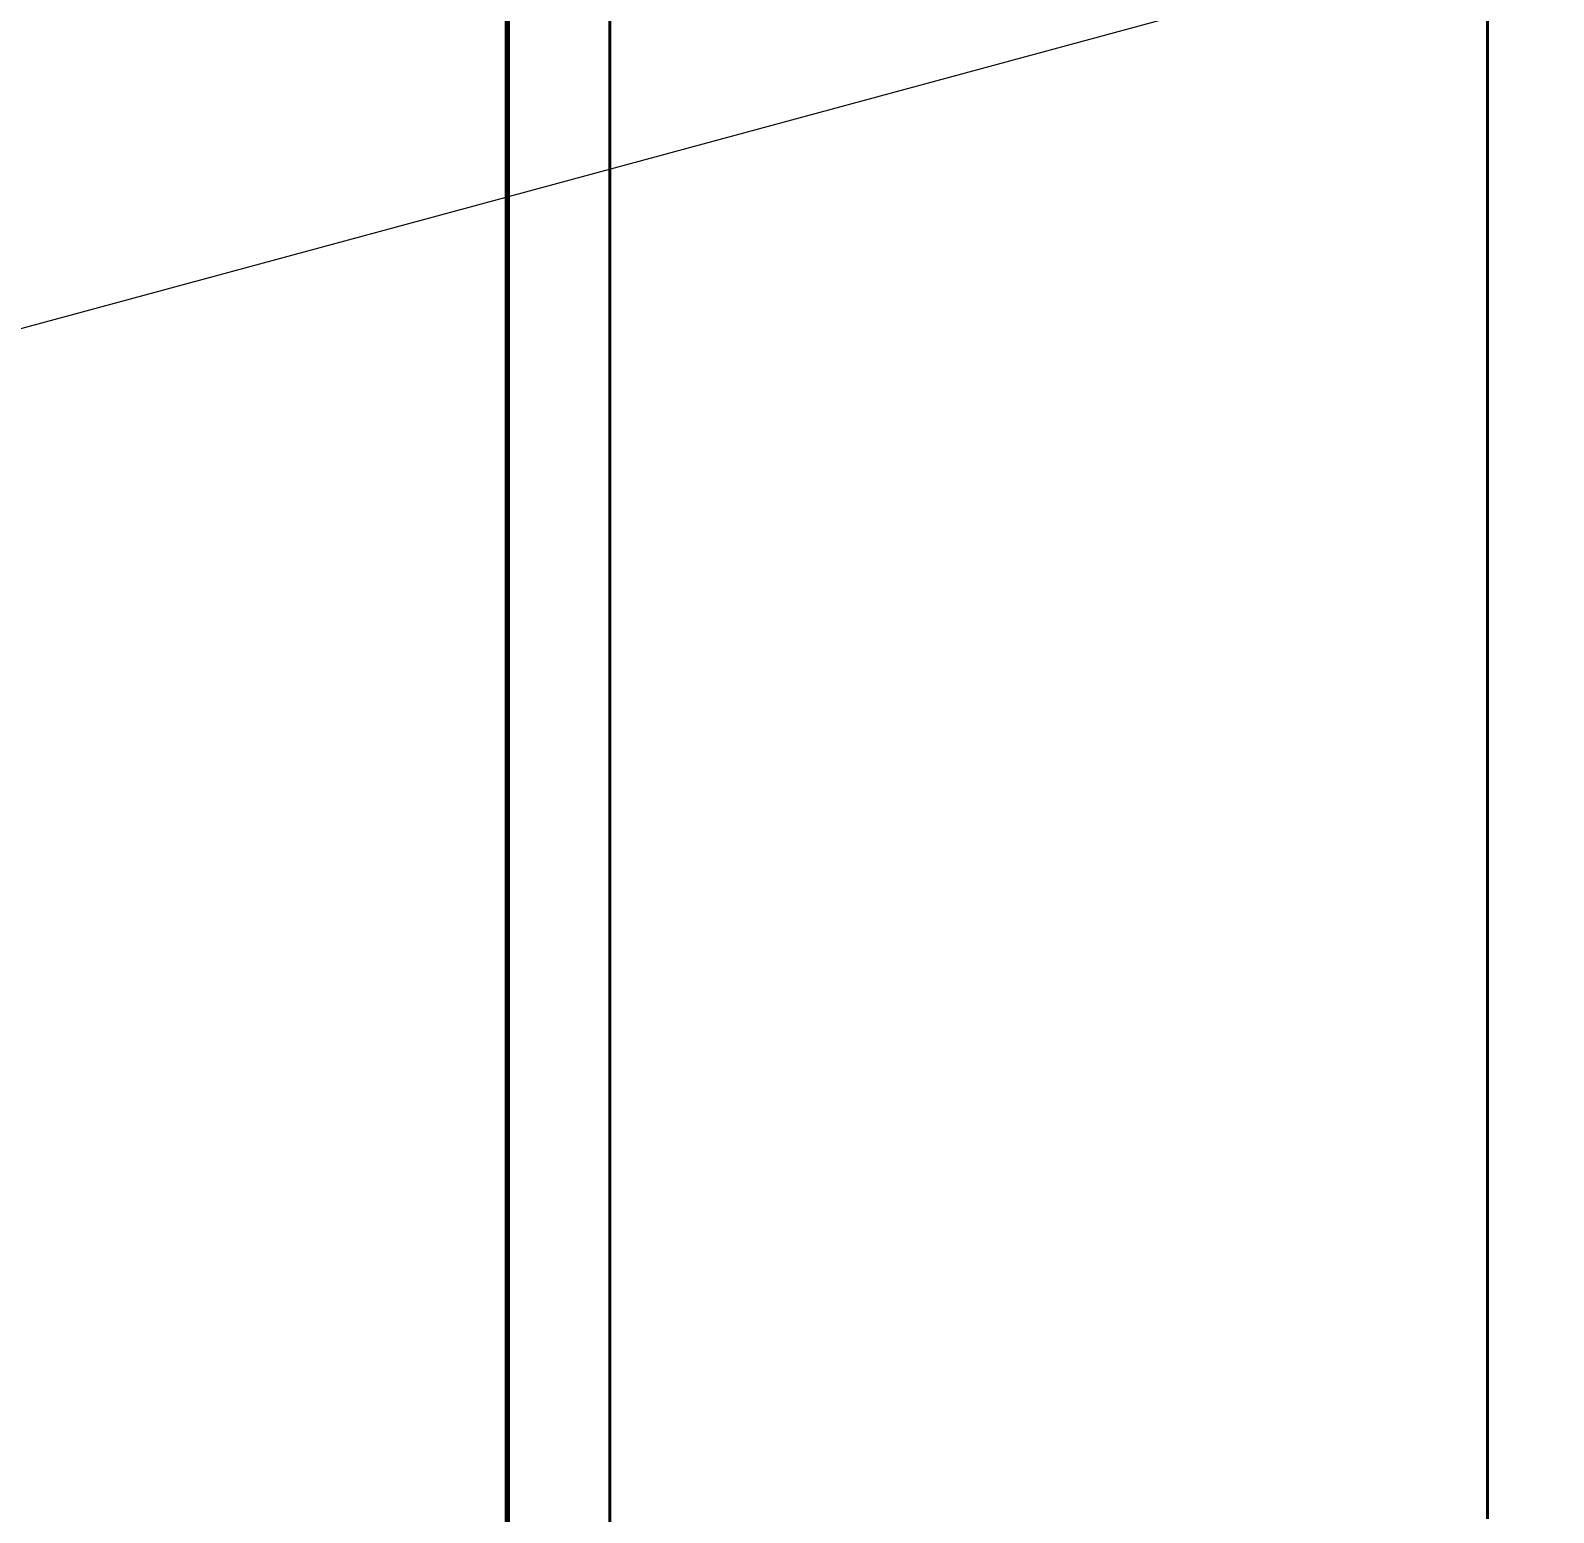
# Model space of a CAD drawing. Header units: millimetres. Extents: x 0 to 2382, y 0 to 420.
# Drawn here: x 124 to 128.469, y 233.782 to 238.128 of the extents above; entities that cross this region are included whole.
import ezdxf

# ---------------------------------------------------------------- set-up
doc = ezdxf.new("R2010")
doc.units = ezdxf.units.MM
doc.linetypes.add('IRAM-E-TRAZOS', pattern=[5, 4, -1])
for name, color, linetype, lineweight in [('01-VISIBLE', 7, 'CONTINUOUS', 70), ('02-OCULTA', 4, 'IRAM-E-TRAZOS', 35), ('04-COTA', 3, 'CONTINUOUS', 18), ('08-FINA', 5, 'CONTINUOUS', 18)]:
    doc.layers.add(name, color=color, linetype=linetype, lineweight=lineweight)
doc.styles.add('ISO3098', font='isocpeur.ttf')
doc.dimstyles.new('FLAMA-IRAM', dxfattribs={"dimtxt": 3.5, "dimasz": 3.5, "dimexe": 2, "dimexo": 1.5, "dimgap": 1, "dimtad": 1, "dimdec": 1, "dimtxsty": 'ISO3098', "dimblk": 'IRAM_FLECHA', "dimblk1": 'IRAM_FLECHA', "dimblk2": 'IRAM_FLECHA', "dimcen": 2.5, "dimclrd": 256, "dimclre": 256, "dimclrt": 256, "dimazin": 3, "dimtfac": 1, "dimtmove": 0, "dimatfit": 3, "dimlwd": 18, "dimlwe": 18})

# ---------------------------------------------------------------- blocks, each defined once
blk = doc.blocks.new('IRAM_FLECHA')
blk.add_solid([(0, 0), (-1, 0.125), (-1, -0.125)])

msp = doc.modelspace()

# ---------------------------------------------------------------- linework, layer by layer
at = {"layer": '01-VISIBLE'}
msp.add_lwpolyline([(125.4, 233.7), (125.4, 233.8), (125.4, 233.9), (125.4, 234), (125.4, 234.1), (125.4, 234.2), (125.4, 234.3), (125.4, 234.4), (125.4, 234.5), (125.4, 234.6), (125.4, 234.7), (125.4, 234.8), (125.4, 234.9), (125.4, 235), (125.4, 235.1), (125.4, 235.2), (125.4, 235.3), (125.4, 235.4), (125.4, 235.5), (125.4, 235.6), (125.4, 235.7), (125.4, 235.8), (125.4, 235.9), (125.4, 236), (125.4, 236.1), (125.4, 236.2), (125.4, 236.3), (125.4, 236.4), (125.4, 236.5), (125.4, 236.6), (125.4, 236.7), (125.4, 236.8), (125.4, 236.9), (125.4, 237), (125.4, 237.1), (125.4, 237.2), (125.4, 237.3), (125.4, 237.4), (125.4, 237.5), (125.4, 237.6), (125.4, 237.7), (125.4, 237.8), (125.4, 237.9), (125.4, 238), (125.4, 238.1), (125.4, 238.2)], dxfattribs=at)
at = {"layer": '02-OCULTA'}
for points in [[(125.4, 238.2), (125.4, 238.1), (125.4, 238), (125.4, 237.9), (125.4, 237.8), (125.4, 237.7), (125.4, 237.6), (125.4, 237.5), (125.4, 237.4), (125.4, 237.3), (125.4, 237.2), (125.4, 237.1), (125.4, 237), (125.4, 236.9), (125.4, 236.8), (125.4, 236.7), (125.4, 236.6), (125.4, 236.5), (125.4, 236.4), (125.4, 236.3), (125.4, 236.2), (125.4, 236.1), (125.4, 236), (125.4, 235.9), (125.4, 235.8), (125.4, 235.7), (125.4, 235.6), (125.4, 235.5), (125.4, 235.4), (125.4, 235.3), (125.4, 235.2), (125.4, 235.1), (125.4, 235), (125.4, 234.9), (125.4, 234.8), (125.4, 234.7), (125.4, 234.6), (125.4, 234.5), (125.4, 234.4), (125.4, 234.3), (125.4, 234.2), (125.4, 234.1), (125.4, 234), (125.4, 233.9), (125.4, 233.8), (125.4, 233.7)], [(125.7, 233.763), (125.7, 233.834), (125.7, 233.905), (125.7, 233.976), (125.7, 234.047), (125.7, 234.118), (125.7, 234.189), (125.7, 234.26), (125.7, 234.331), (125.7, 234.402), (125.7, 234.473), (125.7, 234.544), (125.7, 234.615), (125.7, 234.686), (125.7, 234.757), (125.7, 234.828), (125.7, 234.899), (125.7, 234.97), (125.7, 235.041), (125.7, 235.112), (125.7, 235.183), (125.7, 235.254), (125.7, 235.325), (125.7, 235.396), (125.7, 235.467), (125.7, 235.538), (125.7, 235.609), (125.7, 235.68), (125.7, 235.751), (125.7, 235.822), (125.7, 235.893), (125.7, 235.964), (125.7, 236.035), (125.7, 236.106), (125.7, 236.177), (125.7, 236.248), (125.7, 236.319), (125.7, 236.39), (125.7, 236.461), (125.7, 236.532), (125.7, 236.603), (125.7, 236.674), (125.7, 236.745), (125.7, 236.816), (125.7, 236.887), (125.7, 236.958), (125.7, 237.029), (125.7, 237.1), (125.7, 237.171), (125.7, 237.242), (125.7, 237.313), (125.7, 237.384), (125.7, 237.455), (125.7, 237.526), (125.7, 237.597), (125.7, 237.668), (125.7, 237.739), (125.7, 237.81), (125.7, 237.881), (125.7, 237.952), (125.7, 238.023), (125.7, 238.094), (125.7, 238.165)], [(125.7, 238.165), (125.7, 238.094), (125.7, 238.023), (125.7, 237.952), (125.7, 237.881), (125.7, 237.81), (125.7, 237.739), (125.7, 237.668), (125.7, 237.597), (125.7, 237.526), (125.7, 237.455), (125.7, 237.384), (125.7, 237.313), (125.7, 237.242), (125.7, 237.171), (125.7, 237.1), (125.7, 237.029), (125.7, 236.958), (125.7, 236.887), (125.7, 236.816), (125.7, 236.745), (125.7, 236.674), (125.7, 236.603), (125.7, 236.532), (125.7, 236.461), (125.7, 236.39), (125.7, 236.319), (125.7, 236.248), (125.7, 236.177), (125.7, 236.106), (125.7, 236.035), (125.7, 235.964), (125.7, 235.893), (125.7, 235.822), (125.7, 235.751), (125.7, 235.68), (125.7, 235.609), (125.7, 235.538), (125.7, 235.467), (125.7, 235.396), (125.7, 235.325), (125.7, 235.254), (125.7, 235.183), (125.7, 235.112), (125.7, 235.041), (125.7, 234.97), (125.7, 234.899), (125.7, 234.828), (125.7, 234.757), (125.7, 234.686), (125.7, 234.615), (125.7, 234.544), (125.7, 234.473), (125.7, 234.402), (125.7, 234.331), (125.7, 234.26), (125.7, 234.189), (125.7, 234.118), (125.7, 234.047), (125.7, 233.976), (125.7, 233.905), (125.7, 233.834), (125.7, 233.763)], [(128.275, 233.763), (128.275, 233.834), (128.275, 233.905), (128.275, 233.976), (128.275, 234.047), (128.275, 234.118), (128.275, 234.189), (128.275, 234.26), (128.275, 234.331), (128.275, 234.402), (128.275, 234.473), (128.275, 234.544), (128.275, 234.615), (128.275, 234.686), (128.275, 234.757), (128.275, 234.828), (128.275, 234.899), (128.275, 234.97), (128.275, 235.041), (128.275, 235.112), (128.275, 235.183), (128.275, 235.254), (128.275, 235.325), (128.275, 235.396), (128.275, 235.467), (128.275, 235.538), (128.275, 235.609), (128.275, 235.68), (128.275, 235.751), (128.275, 235.822), (128.275, 235.893), (128.275, 235.964), (128.275, 236.035), (128.275, 236.106), (128.275, 236.177), (128.275, 236.248), (128.275, 236.319), (128.275, 236.39), (128.275, 236.461), (128.275, 236.532), (128.275, 236.603), (128.275, 236.674), (128.275, 236.745), (128.275, 236.816), (128.275, 236.887), (128.275, 236.958), (128.275, 237.029), (128.275, 237.1), (128.275, 237.171), (128.275, 237.242), (128.275, 237.313), (128.275, 237.384), (128.275, 237.455), (128.275, 237.526), (128.275, 237.597), (128.275, 237.668), (128.275, 237.739), (128.275, 237.81), (128.275, 237.881), (128.275, 237.952), (128.275, 238.023), (128.275, 238.094), (128.275, 238.165)], [(128.275, 238.165), (128.275, 238.094), (128.275, 238.023), (128.275, 237.952), (128.275, 237.881), (128.275, 237.81), (128.275, 237.739), (128.275, 237.668), (128.275, 237.597), (128.275, 237.526), (128.275, 237.455), (128.275, 237.384), (128.275, 237.313), (128.275, 237.242), (128.275, 237.171), (128.275, 237.1), (128.275, 237.029), (128.275, 236.958), (128.275, 236.887), (128.275, 236.816), (128.275, 236.745), (128.275, 236.674), (128.275, 236.603), (128.275, 236.532), (128.275, 236.461), (128.275, 236.39), (128.275, 236.319), (128.275, 236.248), (128.275, 236.177), (128.275, 236.106), (128.275, 236.035), (128.275, 235.964), (128.275, 235.893), (128.275, 235.822), (128.275, 235.751), (128.275, 235.68), (128.275, 235.609), (128.275, 235.538), (128.275, 235.467), (128.275, 235.396), (128.275, 235.325), (128.275, 235.254), (128.275, 235.183), (128.275, 235.112), (128.275, 235.041), (128.275, 234.97), (128.275, 234.899), (128.275, 234.828), (128.275, 234.757), (128.275, 234.686), (128.275, 234.615), (128.275, 234.544), (128.275, 234.473), (128.275, 234.402), (128.275, 234.331), (128.275, 234.26), (128.275, 234.189), (128.275, 234.118), (128.275, 234.047), (128.275, 233.976), (128.275, 233.905), (128.275, 233.834), (128.275, 233.763)], [(125.4, 233.744), (125.4, 233.816), (125.4, 233.888), (125.4, 233.96), (125.4, 234.032), (125.4, 234.104), (125.4, 234.176), (125.4, 234.248), (125.4, 234.32), (125.4, 234.392), (125.4, 234.464), (125.4, 234.536), (125.4, 234.608), (125.4, 234.68), (125.4, 234.752), (125.4, 234.824), (125.4, 234.896), (125.4, 234.968), (125.4, 235.04), (125.4, 235.112), (125.4, 235.184), (125.4, 235.256), (125.4, 235.328), (125.4, 235.4), (125.4, 235.472), (125.4, 235.544), (125.4, 235.616), (125.4, 235.688), (125.4, 235.76), (125.4, 235.832), (125.4, 235.904), (125.4, 235.976), (125.4, 236.048), (125.4, 236.12), (125.4, 236.192), (125.4, 236.264), (125.4, 236.336), (125.4, 236.408), (125.4, 236.48), (125.4, 236.552), (125.4, 236.624), (125.4, 236.696), (125.4, 236.768), (125.4, 236.84), (125.4, 236.912), (125.4, 236.984), (125.4, 237.056), (125.4, 237.128), (125.4, 237.2), (125.4, 237.272), (125.4, 237.344), (125.4, 237.416), (125.4, 237.488), (125.4, 237.56), (125.4, 237.632), (125.4, 237.704), (125.4, 237.776), (125.4, 237.848), (125.4, 237.92), (125.4, 237.992), (125.4, 238.064), (125.4, 238.136)], [(125.4, 238.136), (125.4, 238.064), (125.4, 237.992), (125.4, 237.92), (125.4, 237.848), (125.4, 237.776), (125.4, 237.704), (125.4, 237.632), (125.4, 237.56), (125.4, 237.488), (125.4, 237.416), (125.4, 237.344), (125.4, 237.272), (125.4, 237.2), (125.4, 237.128), (125.4, 237.056), (125.4, 236.984), (125.4, 236.912), (125.4, 236.84), (125.4, 236.768), (125.4, 236.696), (125.4, 236.624), (125.4, 236.552), (125.4, 236.48), (125.4, 236.408), (125.4, 236.336), (125.4, 236.264), (125.4, 236.192), (125.4, 236.12), (125.4, 236.048), (125.4, 235.976), (125.4, 235.904), (125.4, 235.832), (125.4, 235.76), (125.4, 235.688), (125.4, 235.616), (125.4, 235.544), (125.4, 235.472), (125.4, 235.4), (125.4, 235.328), (125.4, 235.256), (125.4, 235.184), (125.4, 235.112), (125.4, 235.04), (125.4, 234.968), (125.4, 234.896), (125.4, 234.824), (125.4, 234.752), (125.4, 234.68), (125.4, 234.608), (125.4, 234.536), (125.4, 234.464), (125.4, 234.392), (125.4, 234.32), (125.4, 234.248), (125.4, 234.176), (125.4, 234.104), (125.4, 234.032), (125.4, 233.96), (125.4, 233.888), (125.4, 233.816), (125.4, 233.744)], [(125.7, 233.744), (125.7, 233.816), (125.7, 233.888), (125.7, 233.96), (125.7, 234.032), (125.7, 234.104), (125.7, 234.176), (125.7, 234.248), (125.7, 234.32), (125.7, 234.392), (125.7, 234.464), (125.7, 234.536), (125.7, 234.608), (125.7, 234.68), (125.7, 234.752), (125.7, 234.824), (125.7, 234.896), (125.7, 234.968), (125.7, 235.04), (125.7, 235.112), (125.7, 235.184), (125.7, 235.256), (125.7, 235.328), (125.7, 235.4), (125.7, 235.472), (125.7, 235.544), (125.7, 235.616), (125.7, 235.688), (125.7, 235.76), (125.7, 235.832), (125.7, 235.904), (125.7, 235.976), (125.7, 236.048), (125.7, 236.12), (125.7, 236.192), (125.7, 236.264), (125.7, 236.336), (125.7, 236.408), (125.7, 236.48), (125.7, 236.552), (125.7, 236.624), (125.7, 236.696), (125.7, 236.768), (125.7, 236.84), (125.7, 236.912), (125.7, 236.984), (125.7, 237.056), (125.7, 237.128), (125.7, 237.2), (125.7, 237.272), (125.7, 237.344), (125.7, 237.416), (125.7, 237.488), (125.7, 237.56), (125.7, 237.632), (125.7, 237.704), (125.7, 237.776), (125.7, 237.848), (125.7, 237.92), (125.7, 237.992), (125.7, 238.064), (125.7, 238.136)], [(125.7, 238.136), (125.7, 238.064), (125.7, 237.992), (125.7, 237.92), (125.7, 237.848), (125.7, 237.776), (125.7, 237.704), (125.7, 237.632), (125.7, 237.56), (125.7, 237.488), (125.7, 237.416), (125.7, 237.344), (125.7, 237.272), (125.7, 237.2), (125.7, 237.128), (125.7, 237.056), (125.7, 236.984), (125.7, 236.912), (125.7, 236.84), (125.7, 236.768), (125.7, 236.696), (125.7, 236.624), (125.7, 236.552), (125.7, 236.48), (125.7, 236.408), (125.7, 236.336), (125.7, 236.264), (125.7, 236.192), (125.7, 236.12), (125.7, 236.048), (125.7, 235.976), (125.7, 235.904), (125.7, 235.832), (125.7, 235.76), (125.7, 235.688), (125.7, 235.616), (125.7, 235.544), (125.7, 235.472), (125.7, 235.4), (125.7, 235.328), (125.7, 235.256), (125.7, 235.184), (125.7, 235.112), (125.7, 235.04), (125.7, 234.968), (125.7, 234.896), (125.7, 234.824), (125.7, 234.752), (125.7, 234.68), (125.7, 234.608), (125.7, 234.536), (125.7, 234.464), (125.7, 234.392), (125.7, 234.32), (125.7, 234.248), (125.7, 234.176), (125.7, 234.104), (125.7, 234.032), (125.7, 233.96), (125.7, 233.888), (125.7, 233.816), (125.7, 233.744)]]:
    msp.add_lwpolyline(points, dxfattribs=at)
at = {"layer": '08-FINA'}
msp.add_line((96.861, 229.9144), (131.3466, 239.2503), dxfattribs=at)

# ---------------------------------------------------------------- dimensions: what is measured, and where the dimension line sits
at = {"layer": '04-COTA'}
msp.add_linear_dim(base=(113, 210), p1=(137, 210), p2=(153.5, 331.7382), angle=90, dimstyle='FLAMA-IRAM', override={"dimlfac": 10}, dxfattribs=at).render()

doc.saveas('drawing.dxf')
